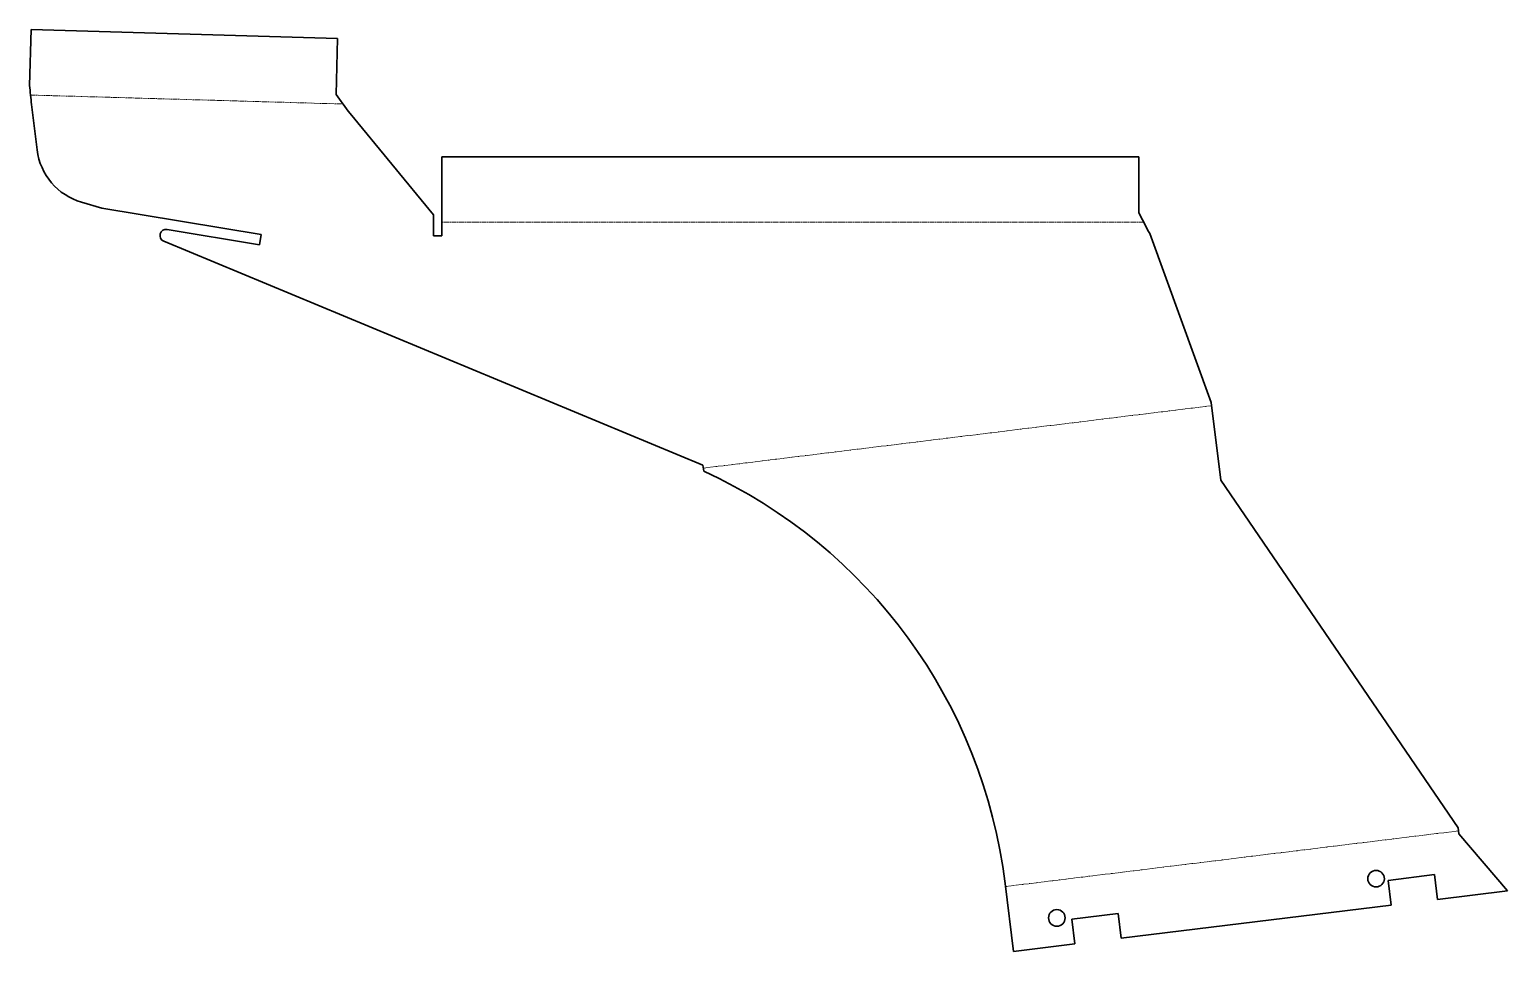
# Model space of a CAD drawing. Header units: inches. Extents: x 0 to 712, y 0 to 444.
import ezdxf

# ---------------------------------------------------------------- set-up
doc = ezdxf.new("R2010")
doc.units = ezdxf.units.IN
doc.header["$MEASUREMENT"] = 0
doc.linetypes.add('Chain', pattern=[13.68, 9.12, -1.14, 2.28, -1.14])
doc.linetypes.add('Dashed', pattern=[5.7, 4.56, -1.14])
for name, color, linetype, lineweight in [('SIMUMAK Bend Centerline (ISO)', 7, 'Chain', 9), ('SIMUMAK Hidden (ISO)', 7, 'Dashed', 20), ('SIMUMAK Visible (ISO)', 7, 'Continuous', 35)]:
    doc.layers.add(name, color=color, linetype=linetype, lineweight=lineweight)

# ---------------------------------------------------------------- blocks, each defined once
blk = doc.blocks.new('SMB-01-SUBCHD-01_Sheet_14_SMB-01-SUBCHD-01 (desplegada)')
at = {"layer": 'SIMUMAK Bend Centerline (ISO)', "ltscale": 0.263158}
for p, q in [((-355.66, 190.52), (-205.07, 186.19)), ((180.84, 129.29), (-157.47, 129.29)), ((-31.41, 10.77), (213.54, 40.85)), ((332.6, -163.97), (114.23, -190.78))]:
    blk.add_line(p, q, dxfattribs=at)
at = {"layer": 'SIMUMAK Hidden (ISO)', "ltscale": 0.000154575}
blk.add_line((113.77, -186.99), (113.76, -186.99), dxfattribs=at)
at = {"layer": 'SIMUMAK Hidden (ISO)', "ltscale": 0.526316}
blk.add_line((113.77, -186.99), (114.05, -189.28), dxfattribs=at)
at = {"layer": 'SIMUMAK Visible (ISO)'}
for p, q in [((-356.14, 195.06), (-355.36, 222.05)), ((-207.65, 217.8), (-355.36, 222.05)), ((-207.65, 217.8), (-208.43, 190.81)), ((-355.18, 185.98), (-352.49, 164.06)), ((-201.7, 181.56), (-161.47, 132.76)), ((-157.47, 122.76), (-157.47, 160.81)), ((178.53, 160.81), (-157.47, 160.81)), ((178.53, 160.81), (178.53, 133.81)), ((-331.04, 138.89), (-321.25, 136.06)), ((-321.25, 136.06), (-244.52, 123.36)), ((-161.47, 122.76), (-161.47, 132.76)), ((-245.34, 118.43), (-289.77, 125.78)), ((-244.52, 123.36), (-245.34, 118.43)), ((-157.47, 122.76), (-161.47, 122.76)), ((183.15, 124.76), (183.72, 123.76)), ((213.36, 42.35), (183.72, 123.76)), ((-291.41, 120.05), (-31.6, 12.27)), ((217.95, 4.97), (213.36, 42.35)), ((-31.6, 12.27), (-31.23, 9.28)), ((332.41, -162.47), (217.95, 4.97)), ((332.78, -165.46), (332.41, -162.47)), ((356.14, -192.82), (332.78, -165.46)), ((320.93, -185.05), (298.6, -187.8)), ((322.39, -196.97), (320.93, -185.05)), ((114.05, -189.28), (118.07, -222.05)), ((298.6, -187.8), (300.06, -199.71)), ((322.39, -196.97), (356.14, -192.82)), ((168.45, -203.78), (146.12, -206.52)), ((146.12, -206.52), (147.58, -218.43)), ((169.91, -215.69), (168.45, -203.78)), ((169.91, -215.69), (300.06, -199.71)), ((118.07, -222.05), (147.58, -218.43))]:
    blk.add_line(p, q, dxfattribs=at)
for centre in [(292.81, -187), (138.96, -205.89)]:
    blk.add_circle(centre, 4, dxfattribs=at)
at = {"layer": 'SIMUMAK Visible (ISO)', "extrusion": (0, 0, -1)}
for centre, radius, start, end in [((322.71, 167.71), 30, 286.11051, 353), ((290.26, 122.82), 3, 292.53084, 99.40104), ((136.29, -220.02), 252.22, 114.61647, 173)]:
    blk.add_arc(centre, radius, start, end, dxfattribs=at)
at = {"layer": 'SIMUMAK Visible (ISO)'}
for points in [[(-356.14, 195.06), (-355.82, 192.04), (-355.5, 189.01), (-355.18, 185.98)], [(-201.7, 181.56), (-203.95, 184.65), (-206.19, 187.73), (-208.43, 190.81)], [(183.15, 124.76), (181.61, 127.78), (180.07, 130.79), (178.53, 133.81)], [(213.36, 42.35), (213.36, 42.35), (213.36, 42.35), (213.36, 42.35)], [(213.36, 42.35), (213.36, 42.35), (213.36, 42.35), (213.36, 42.35)], [(213.36, 42.35), (213.36, 42.35), (213.36, 42.35), (213.36, 42.35)]]:
    blk.add_open_spline(points, degree=3, dxfattribs=at)

msp = doc.modelspace()

# ---------------------------------------------------------------- block references
msp.add_blockref('SMB-01-SUBCHD-01_Sheet_14_SMB-01-SUBCHD-01 (desplegada)', (356.14, 222.05))

doc.saveas('drawing.dxf')
